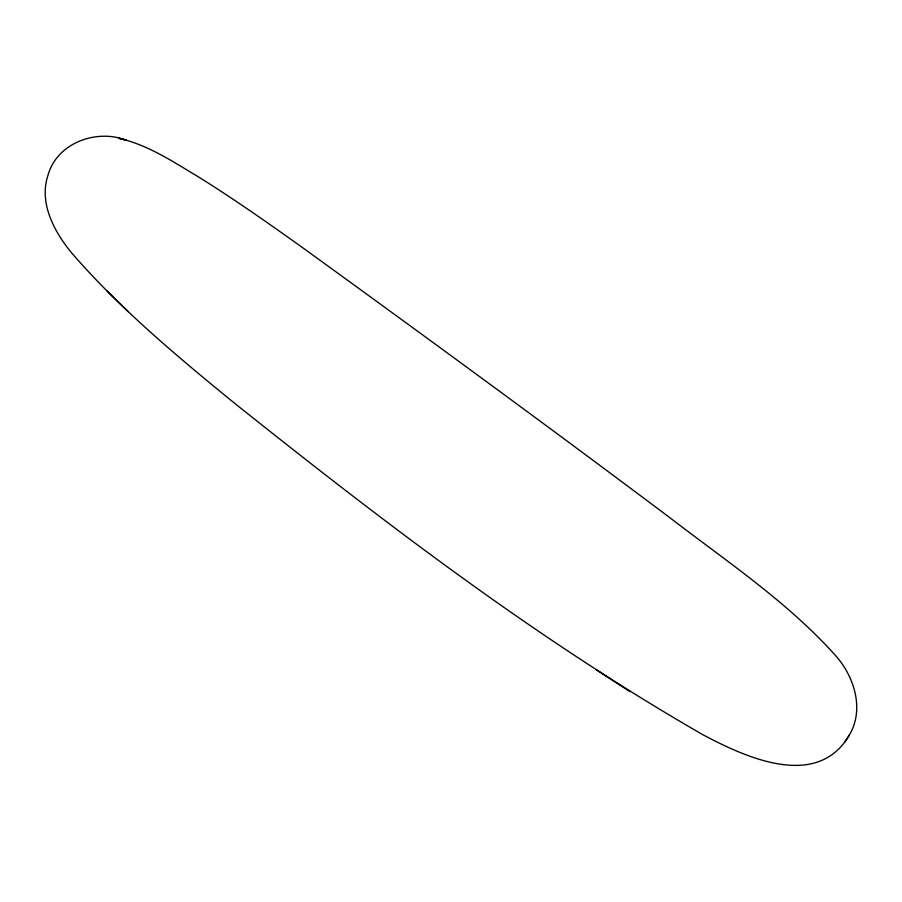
<?xml version="1.0" encoding="UTF-8"?>
<svg xmlns="http://www.w3.org/2000/svg" width="902" height="902" viewBox="0 0 902 902"><rect width="100%" height="100%" fill="white"/><g stroke="black" fill="none" stroke-linecap="round" stroke-linejoin="round"><path stroke-width="1.35" d="M849.289 735.175C864.533 709.615 854.51 677.199 836.098 656.16C787.807 602.074 726.832 561.551 669.724 517.579C548.315 426.488 425.8 336.874 302.869 247.858C268.435 223.279 233.832 198.902 197.899 176.555C172.733 161.548 147.59 144.613 118.557 138.288L126.652 140.329C96.83 128.535 57.119 142.741 48.054 175.022C38.617 202.973 54.267 231.791 71.619 252.898C119.684 308.405 176.296 355.636 232.987 401.976C383.023 521.649 536.318 639.033 702.985 734.78C745.199 757.184 816.941 790.513 849.289 735.175L844.622 742.256M596.301 669.769L629.878 691.62M107.011 290.996L128.174 311.618"/></g></svg>
